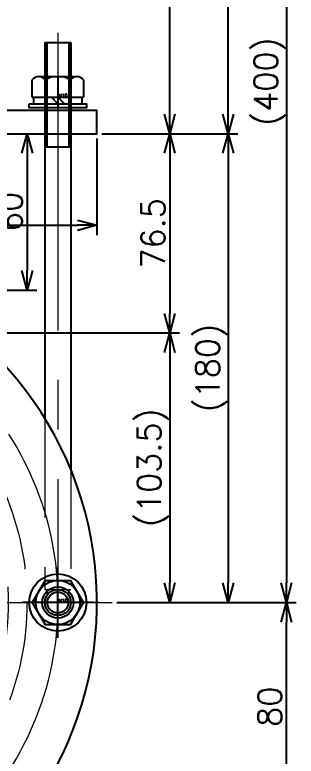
# Model space of a CAD drawing. Header units: millimetres. Extents: x -16130 to 36813, y -8099 to 27484.
# Drawn here: x 20678 to 20785.9, y 15524.9 to 15809.6 of the extents above; entities that cross this region are included whole.
import ezdxf

# ---------------------------------------------------------------- set-up
doc = ezdxf.new("R2010")
doc.units = ezdxf.units.MM
doc.header["$LTSCALE"] = 6
doc.header["$PDMODE"] = 99
doc.header["$PDSIZE"] = 1
doc.linetypes.add('CENTER2', pattern=[28.575, 19.05, -3.175, 3.175, -3.175])
doc.linetypes.add('HIDDEN', pattern=[9.525, 6.35, -3.175])
for name, color, linetype, lineweight in [('04_HIDDEN', 2, 'HIDDEN', 13), ('05_CENTER', 4, 'CENTER2', 13), ('08_DIM', 3, 'Continuous', 13)]:
    doc.layers.add(name, color=color, linetype=linetype, lineweight=lineweight)
doc.layers.add('10_DRAFT', color=8, linetype='Continuous', lineweight=0, plot=False)
doc.styles.add('KSS_TXT', font='txt.shx', dxfattribs={"bigfont": 'extfont2.shx'})
doc.dimstyles.new('KSS_DIM', dxfattribs={"dimtxt": 3, "dimasz": 2.5, "dimexe": 1.25, "dimexo": 0.625, "dimtad": 1, "dimdsep": 46, "dimtxsty": 'KSS_TXT', "dimblk": 'OPEN30', "dimcen": 0, "dimazin": 2, "dimtfac": 0.75, "dimtmove": 0, "dimatfit": 3, "dimldrblk": 'OPEN30', "dimfxl": 1, "dimtolj": 1, "dimarcsym": 0})

# ---------------------------------------------------------------- blocks, each defined once
blk = doc.blocks.new('_Open30')
at = {"color": 0, "linetype": 'ByBlock', "lineweight": -2}
for p, q in [((-1, 0.268), (0, 0)), ((0, 0), (-1, -0.268)), ((0, 0), (-1, 0))]:
    blk.add_line(p, q, dxfattribs=at)
blk = doc.blocks.new('*D3513')
at = {"layer": '08_DIM', "color": 0, "lineweight": -2, "transparency": 16777216}
for p, q in [((20576.37, 15687.41), (20741.12, 15687.41)), ((20737.37, 15679.91), (20737.37, 15591.41)), ((20717.15, 15583.91), (20741.12, 15583.91))]:
    blk.add_line(p, q, dxfattribs=at)
at = {"layer": 'Defpoints', "color": 0, "transparency": 16777216}
for p in [(20574.49, 15687.41), (20715.28, 15583.91), (20737.37, 15583.91)]:
    blk.add_point(p, dxfattribs=at)
at = {"layer": '08_DIM', "color": 0, "lineweight": -2, "transparency": 16777216, "xscale": 7.5, "yscale": 7.5, "zscale": 7.5}
for p, rotation in [((20737.37, 15687.41), 90), ((20737.37, 15583.91), 270)]:
    blk.add_blockref('_Open30', p, dxfattribs=dict(at, rotation=rotation))
at = {"layer": '08_DIM', "color": 0, "transparency": 16777216, "insert": (20730.99, 15635.66), "char_height": 9, "attachment_point": 5, "rotation": 90, "style": 'KSS_TXT'}
blk.add_mtext('\\A1;(103.5)', dxfattribs=at)
blk = doc.blocks.new('*D3514')
at = {"layer": '08_DIM', "color": 0, "lineweight": -2, "transparency": 16777216}
for p, q in [((20711.37, 15763.91), (20741.12, 15763.91)), ((20737.37, 15756.41), (20737.37, 15694.91)), ((20576.37, 15687.41), (20741.12, 15687.41))]:
    blk.add_line(p, q, dxfattribs=at)
at = {"layer": 'Defpoints', "color": 0, "transparency": 16777216}
for p in [(20709.49, 15763.91), (20574.49, 15687.41), (20737.37, 15687.41)]:
    blk.add_point(p, dxfattribs=at)
at = {"layer": '08_DIM', "color": 0, "lineweight": -2, "transparency": 16777216, "xscale": 7.5, "yscale": 7.5, "zscale": 7.5}
for p, rotation in [((20737.37, 15763.91), 90), ((20737.37, 15687.41), 270)]:
    blk.add_blockref('_Open30', p, dxfattribs=dict(at, rotation=rotation))
at = {"layer": '08_DIM', "color": 0, "transparency": 16777216, "insert": (20730.99, 15725.66), "char_height": 9, "attachment_point": 5, "rotation": 90, "style": 'KSS_TXT'}
blk.add_mtext('\\A1;76.5', dxfattribs=at)
blk = doc.blocks.new('*D3515')
at = {"layer": '08_DIM', "color": 0, "lineweight": -2, "transparency": 16777216}
for p, q in [((20711.37, 15763.91), (20763.53, 15763.91)), ((20759.78, 15756.41), (20759.78, 15591.41)), ((20717.15, 15583.91), (20763.53, 15583.91))]:
    blk.add_line(p, q, dxfattribs=at)
at = {"layer": 'Defpoints', "color": 0, "transparency": 16777216}
for p in [(20709.49, 15763.91), (20715.28, 15583.91), (20759.78, 15583.91)]:
    blk.add_point(p, dxfattribs=at)
at = {"layer": '08_DIM', "color": 0, "lineweight": -2, "transparency": 16777216, "xscale": 7.5, "yscale": 7.5, "zscale": 7.5}
for p, rotation in [((20759.78, 15763.91), 90), ((20759.78, 15583.91), 270)]:
    blk.add_blockref('_Open30', p, dxfattribs=dict(at, rotation=rotation))
at = {"layer": '08_DIM', "color": 0, "transparency": 16777216, "insert": (20753.41, 15673.91), "char_height": 9, "attachment_point": 5, "rotation": 90, "style": 'KSS_TXT'}
blk.add_mtext('\\A1;(180)', dxfattribs=at)
blk = doc.blocks.new('*D3521')
at = {"layer": '08_DIM', "color": 0, "lineweight": -2, "transparency": 16777216}
for p, q in [((20681.37, 15893.91), (20741.12, 15893.91)), ((20737.37, 15771.41), (20737.37, 15886.41)), ((20711.37, 15763.91), (20741.12, 15763.91))]:
    blk.add_line(p, q, dxfattribs=at)
at = {"layer": 'Defpoints', "color": 0, "transparency": 16777216}
for p in [(20679.49, 15893.91), (20737.37, 15893.91), (20709.49, 15763.91)]:
    blk.add_point(p, dxfattribs=at)
at = {"layer": '08_DIM', "color": 0, "lineweight": -2, "transparency": 16777216, "xscale": 7.5, "yscale": 7.5, "zscale": 7.5}
for p, rotation in [((20737.37, 15893.91), 90), ((20737.37, 15763.91), 270)]:
    blk.add_blockref('_Open30', p, dxfattribs=dict(at, rotation=rotation))
at = {"layer": '08_DIM', "color": 0, "transparency": 16777216, "insert": (20731, 15828.91), "char_height": 9, "attachment_point": 5, "rotation": 90, "style": 'KSS_TXT'}
blk.add_mtext('\\A1;130', dxfattribs=at)
blk = doc.blocks.new('*D3537')
at = {"layer": '08_DIM', "color": 0, "lineweight": -2, "transparency": 16777216}
for p, q in [((20439.49, 15762.03), (20439.49, 15725)), ((20709.49, 15762.03), (20709.49, 15725)), ((20446.99, 15728.75), (20701.99, 15728.75))]:
    blk.add_line(p, q, dxfattribs=at)
at = {"layer": 'Defpoints', "color": 0, "transparency": 16777216}
for p in [(20439.49, 15763.91), (20709.49, 15763.91), (20709.49, 15728.75)]:
    blk.add_point(p, dxfattribs=at)
at = {"layer": '08_DIM', "color": 0, "lineweight": -2, "transparency": 16777216, "xscale": 7.5, "yscale": 7.5, "zscale": 7.5, "rotation": 180}
blk.add_blockref('_Open30', (20439.49, 15728.75), dxfattribs=at)
at = {"layer": '08_DIM', "color": 0, "lineweight": -2, "transparency": 16777216, "xscale": 7.5, "yscale": 7.5, "zscale": 7.5}
blk.add_blockref('_Open30', (20709.49, 15728.75), dxfattribs=at)
at = {"layer": '08_DIM', "color": 0, "transparency": 16777216, "insert": (20574.49, 15735.12), "char_height": 9, "attachment_point": 5, "style": 'KSS_TXT'}
blk.add_mtext('\\A1;270', dxfattribs=at)
blk = doc.blocks.new('A$C5CAA2BF1_1_1_1')
blk.add_lwpolyline([(61.61, 320), (135, 320), (135, 329), (70.4, 329)])
at = {"layer": '05_CENTER'}
blk.add_line((120, 335.64), (120, 313.31), dxfattribs=at)
blk = doc.blocks.new('*D3728')
at = {"layer": '08_DIM', "color": 0, "lineweight": -2, "transparency": 16777216}
for p, q in [((20671.37, 15983.91), (20785.86, 15983.91)), ((20782.11, 15976.41), (20782.11, 15591.41)), ((20717.15, 15583.91), (20785.86, 15583.91))]:
    blk.add_line(p, q, dxfattribs=at)
at = {"layer": 'Defpoints', "color": 0, "transparency": 16777216}
for p in [(20669.49, 15983.91), (20715.28, 15583.91), (20782.11, 15583.91)]:
    blk.add_point(p, dxfattribs=at)
at = {"layer": '08_DIM', "color": 0, "lineweight": -2, "transparency": 16777216, "xscale": 7.5, "yscale": 7.5, "zscale": 7.5}
for p, rotation in [((20782.11, 15983.91), 90), ((20782.11, 15583.91), 270)]:
    blk.add_blockref('_Open30', p, dxfattribs=dict(at, rotation=rotation))
at = {"layer": '08_DIM', "color": 0, "transparency": 16777216, "insert": (20775.73, 15783.91), "char_height": 9, "attachment_point": 5, "rotation": 90, "style": 'KSS_TXT'}
blk.add_mtext('\\A1;(400)', dxfattribs=at)
blk = doc.blocks.new('*D3729')
at = {"layer": '08_DIM', "color": 0, "lineweight": -2, "transparency": 16777216}
for p, q in [((20671.37, 15983.91), (20763.53, 15983.91)), ((20759.78, 15771.41), (20759.78, 15976.41)), ((20711.37, 15763.91), (20763.53, 15763.91))]:
    blk.add_line(p, q, dxfattribs=at)
at = {"layer": 'Defpoints', "color": 0, "transparency": 16777216}
for p in [(20669.49, 15983.91), (20759.78, 15983.91), (20709.49, 15763.91)]:
    blk.add_point(p, dxfattribs=at)
at = {"layer": '08_DIM', "color": 0, "lineweight": -2, "transparency": 16777216, "xscale": 7.5, "yscale": 7.5, "zscale": 7.5}
for p, rotation in [((20759.78, 15983.91), 90), ((20759.78, 15763.91), 270)]:
    blk.add_blockref('_Open30', p, dxfattribs=dict(at, rotation=rotation))
at = {"layer": '08_DIM', "color": 0, "transparency": 16777216, "insert": (20753.41, 15873.91), "char_height": 9, "attachment_point": 5, "rotation": 90, "style": 'KSS_TXT'}
blk.add_mtext('\\A1;220', dxfattribs=at)
blk = doc.blocks.new('A$C23CC2856_1_1_1')
at = {"color": 0}
for radius in [108.15, 101]:
    blk.add_circle((0, 0), radius, dxfattribs=at)
at = {"layer": '04_HIDDEN'}
for p, q in [((-50.5, 87.47), (-54.08, 93.66)), ((50.5, 87.47), (54.08, 93.66))]:
    blk.add_line(p, q, dxfattribs=at)
at = {"layer": '10_DRAFT'}
for p, q in [((0, -5.06), (0, 5.06)), ((5.06, 0), (-5.06, 0))]:
    blk.add_line(p, q, dxfattribs=at)
blk.add_arc((0, 0), 103.5, 60, 120, dxfattribs=at)
blk = doc.blocks.new('*D3740')
at = {"layer": '08_DIM', "color": 0, "lineweight": -2, "transparency": 16777216}
for p, q in [((20680.85, 15763.91), (20686.47, 15763.91)), ((20682.72, 15756.41), (20682.72, 15711.41)), ((20645.65, 15703.91), (20686.47, 15703.91))]:
    blk.add_line(p, q, dxfattribs=at)
at = {"layer": 'Defpoints', "color": 0, "transparency": 16777216}
for p in [(20678.97, 15763.91), (20643.77, 15703.91), (20682.72, 15703.91)]:
    blk.add_point(p, dxfattribs=at)
at = {"layer": '08_DIM', "color": 0, "lineweight": -2, "transparency": 16777216, "xscale": 7.5, "yscale": 7.5, "zscale": 7.5}
for p, rotation in [((20682.72, 15763.91), 90), ((20682.72, 15703.91), 270)]:
    blk.add_blockref('_Open30', p, dxfattribs=dict(at, rotation=rotation))
at = {"layer": '08_DIM', "color": 0, "transparency": 16777216, "insert": (20676.35, 15733.91), "char_height": 9, "attachment_point": 5, "rotation": 90, "style": 'KSS_TXT'}
blk.add_mtext('\\A1;60', dxfattribs=at)
blk = doc.blocks.new('A$C68084CB7_1_1_1')
at = {"color": 0}
for p, q in [((-5, 215), (-5, 50.99)), ((5, 215), (-5, 215)), ((-4.19, 215), (-4.19, 175)), ((4.19, 215), (4.19, 175)), ((5, 215), (5, 70.71)), ((5, 175), (-5, 175))]:
    blk.add_line(p, q, dxfattribs=at)
at = {"layer": '04_HIDDEN'}
for p, q in [((5, 70.71), (5, 5)), ((-5, 50.99), (-5, 5)), ((5, 5), (-5, 5))]:
    blk.add_line(p, q, dxfattribs=at)
at = {"layer": '05_CENTER'}
for p, q in [((0, 218.8), (0, -8.49)), ((0, 196.64), (0, 173.31))]:
    blk.add_line(p, q, dxfattribs=at)
blk = doc.blocks.new('M10Nza_1_1_1_1_1')
at = {"color": 0}
for p, q in [((-7.35, 12), (7.35, 12)), ((-9.8, 4), (-9.8, 10.69)), ((-4.9, 4), (-4.9, 10.69)), ((4.9, 10.69), (4.9, 4)), ((9.8, 10.69), (9.8, 4)), ((-9.8, 4), (9.8, 4)), ((-9.2, 1.5), (-9.2, 4)), ((0, 1.5), (-2.5, 4)), ((0, 4), (2.5, 1.5)), ((9.2, 4), (9.2, 1.5))]:
    blk.add_line(p, q, dxfattribs=at)
at = {"color": 0, "linetype": 'CENTER2'}
blk.add_line((0, 12), (0, 0), dxfattribs=at)
at = {"color": 0}
blk.add_lwpolyline([(-11, 1.5), (11, 1.5), (11, 0), (-11, 0)], close=True, dxfattribs=at)
for centre, radius, start, end in [((-7.35, 9.06), 2.94, 33.626, 146.374), ((0, 2.2), 9.8, 60, 120), ((7.35, 9.06), 2.94, 33.626, 146.374)]:
    blk.add_arc(centre, radius, start, end, dxfattribs=at)
at = {"layer": '10_DRAFT', "style": 'KSS_TXT'}
blk.add_text('M10', height=1.25, dxfattribs=at).set_placement((0.26, 4.12))
blk = doc.blocks.new('10b_2_1_1')
at = {"color": 0, "linetype": 'CENTER2'}
for p, q in [((0, -13.51), (0, 13.51)), ((13.51, 0), (-13.51, 0))]:
    blk.add_line(p, q, dxfattribs=at)
at = {"color": 0}
for p, q in [((-4.9, 8.49), (-9.8, 0)), ((-4.9, 8.49), (4.9, 8.49)), ((9.8, 0), (4.9, 8.49)), ((-9.8, 0), (-4.9, -8.49)), ((4.9, -8.49), (9.8, 0)), ((-4.9, -8.49), (4.9, -8.49))]:
    blk.add_line(p, q, dxfattribs=at)
for radius in [11, 8.49, 5, 4]:
    blk.add_circle((0, 0), radius, dxfattribs=at)
at = {"layer": '10_DRAFT', "style": 'KSS_TXT'}
blk.add_text('M10', height=1.25, dxfattribs=at).set_placement((0.26, 0.12))
blk = doc.blocks.new('A$C68084D85_1_1_1')
at = {"color": 3}
for start, end in [(179.9914, 205.2366), (334.7634, 0.0086)]:
    blk.add_arc((120, 5), 4.26, start, end, dxfattribs=at)
at = {"layer": '04_HIDDEN'}
blk.add_circle((120, 0), 5, dxfattribs=at)
at = {"xscale": -1}
blk.add_blockref('A$C68084CB7_1_1_1', (120, 0), dxfattribs=at)
for name, p in [('M10Nza_1_1_1_1_1', (120, 190)), ('10b_2_1_1', (120, 0))]:
    blk.add_blockref(name, p)
blk = doc.blocks.new('A$C44CA2A23_1_1_1')
at = {"color": 0}
blk.add_circle((120, 0), 6, dxfattribs=at)
blk.add_arc((0, 0), 135, 291.7037, 219.0423, dxfattribs=at)
at = {"layer": '05_CENTER'}
for p, q in [((-140.79, 0), (140.79, 0)), ((135.66, 0), (129.34, 0))]:
    blk.add_line(p, q, dxfattribs=at)
blk.add_circle((0, 0), 120, dxfattribs=at)
blk = doc.blocks.new('*D3879')
at = {"layer": '08_DIM', "color": 0, "lineweight": -2, "transparency": 16777216}
for p, q in [((20717.15, 15583.91), (20785.86, 15583.91)), ((20782.11, 15511.41), (20782.11, 15576.41)), ((20649.51, 15503.91), (20785.86, 15503.91))]:
    blk.add_line(p, q, dxfattribs=at)
at = {"layer": 'Defpoints', "color": 0, "transparency": 16777216}
for p in [(20715.28, 15583.91), (20782.11, 15583.91), (20647.63, 15503.91)]:
    blk.add_point(p, dxfattribs=at)
at = {"layer": '08_DIM', "color": 0, "lineweight": -2, "transparency": 16777216, "xscale": 7.5, "yscale": 7.5, "zscale": 7.5}
for p, rotation in [((20782.11, 15583.91), 90), ((20782.11, 15503.91), 270)]:
    blk.add_blockref('_Open30', p, dxfattribs=dict(at, rotation=rotation))
at = {"layer": '08_DIM', "color": 0, "transparency": 16777216, "insert": (20775.73, 15543.91), "char_height": 9, "attachment_point": 5, "rotation": 90, "style": 'KSS_TXT'}
blk.add_mtext('\\A1;80', dxfattribs=at)

msp = doc.modelspace()

# ---------------------------------------------------------------- block references
for name, p in [('A$C5CAA2BF1_1_1_1', (20574.49109, 15443.90756)), ('A$C68084D85_1_1_1', (20574.49062, 15583.90874)), ('A$C44CA2A23_1_1_1', (20574.49068, 15583.90757))]:
    msp.add_blockref(name, p)
at = {"layer": '04_HIDDEN'}
msp.add_blockref('A$C23CC2856_1_1_1', (20574.49066, 15583.90756), dxfattribs=at)

# ---------------------------------------------------------------- dimensions: what is measured, and where the dimension line sits
at = {"layer": '08_DIM'}
for base, p1, p2, picture, middle in [((20782.10895, 15583.90756), (20669.49108, 15983.90756), (20715.27643, 15583.90756), '*D3728', (20775.73395, 15783.90756)), ((20759.78252, 15583.90758), (20709.49087, 15763.90756), (20715.27643, 15583.90758), '*D3515', (20753.40752, 15673.90757)), ((20737.37064, 15583.90758), (20574.49077, 15687.40756), (20715.27643, 15583.90758), '*D3513', (20730.98939, 15635.65757))]:
    dim = msp.add_linear_dim(base=base, p1=p1, p2=p2, angle=90, text='(<>)', dimstyle='KSS_DIM', override={"dimscale": 3}, dxfattribs=at)
    dim.commit()
    dim.dimension.update_dxf_attribs({"geometry": picture, "text_midpoint": middle})
for base, p1, p2, angle, picture, middle in [((20759.78252, 15983.90756), (20709.49087, 15763.90756), (20669.49108, 15983.90756), 90, '*D3729', (20753.40752, 15873.90756)), ((20737.37064, 15893.90756), (20709.49087, 15763.90756), (20679.49101, 15893.90756), 270, '*D3521', (20730.99564, 15828.90756)), ((20737.37064, 15687.40756), (20709.49087, 15763.90756), (20574.49077, 15687.40756), 90, '*D3514', (20730.98939, 15725.65756)), ((20682.7238, 15703.90756), (20678.9738, 15763.90756), (20643.77269, 15703.90756), 90, '*D3740', (20676.3488, 15733.90756)), ((20782.10895, 15583.90756), (20647.63082, 15503.90756), (20715.27643, 15583.90756), 270, '*D3879', (20775.73395, 15543.90756))]:
    dim = msp.add_linear_dim(base=base, p1=p1, p2=p2, angle=angle, dimstyle='KSS_DIM', override={"dimscale": 3}, dxfattribs=at)
    dim.commit()
    dim.dimension.update_dxf_attribs({"geometry": picture, "text_midpoint": middle})
dim = msp.add_linear_dim(base=(20709.49087, 15728.74549), p1=(20439.49087, 15763.90756), p2=(20709.49087, 15763.90756), dimstyle='KSS_DIM', override={"dimscale": 3}, dxfattribs=at)
dim.commit()
dim.dimension.update_dxf_attribs({"geometry": '*D3537', "text_midpoint": (20574.49087, 15735.12049)})

doc.saveas('drawing.dxf')
